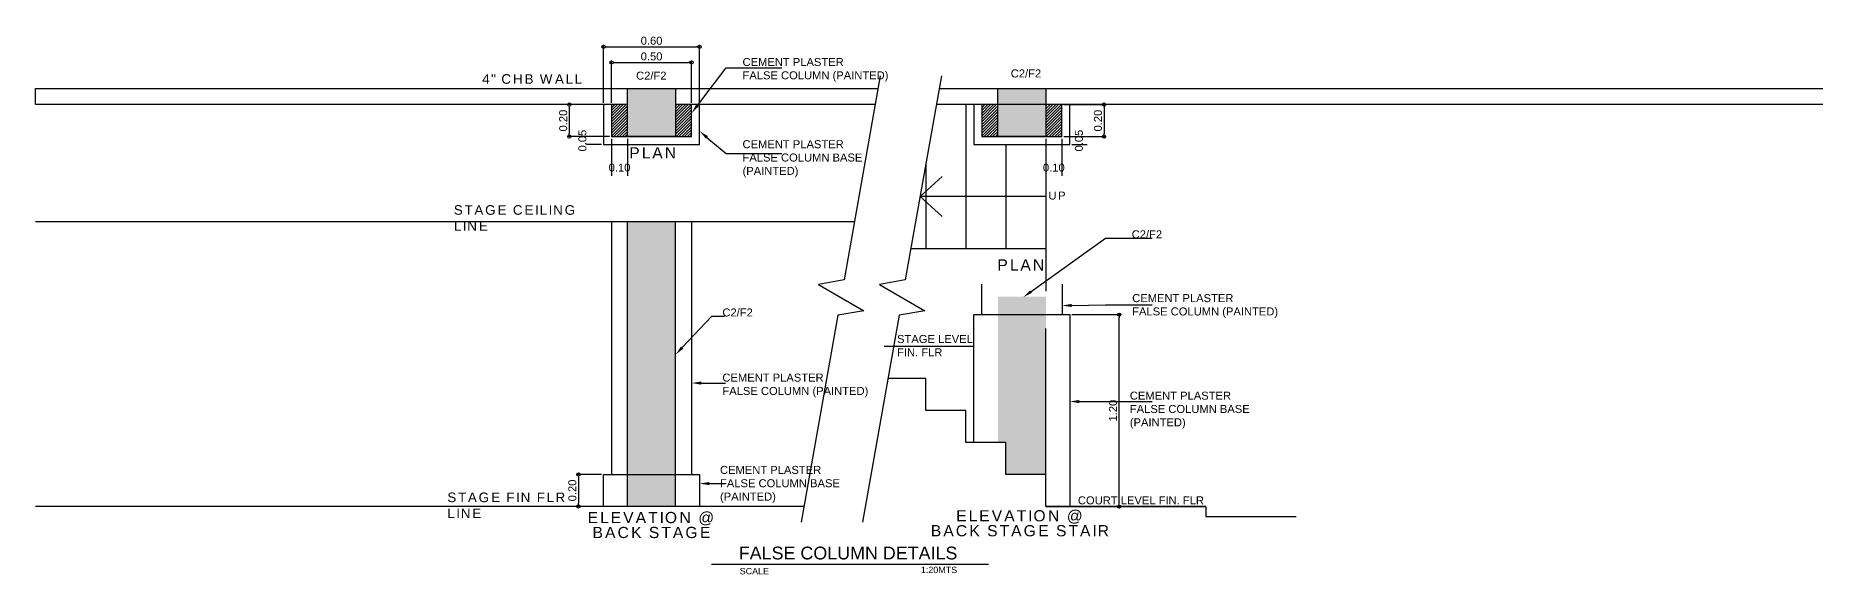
# Model space of a CAD drawing. Header units: inches. Extents: x -1369 to 1198, y -366 to 1398.
# Drawn here: x 2.73 to 13.85, y 72.49 to 75.85 of the extents above; entities that cross this region are included whole.
import ezdxf
from ezdxf import colors
from ezdxf.entities.mleader import LeaderData, LeaderLine
from ezdxf.math import Vec2, Vec3

# ---------------------------------------------------------------- set-up
doc = ezdxf.new("R2010")
doc.units = ezdxf.units.IN
doc.header["$MEASUREMENT"] = 0
doc.linetypes.add('CENTER', pattern=[2, 1.25, -0.25, 0.25, -0.25])
doc.linetypes.add('HIDDEN', pattern=[0.375, 0.25, -0.125])
doc.layers.add('COLM2', color=7, linetype='Continuous')
doc.layers.add('dim', color=8, linetype='Continuous')
doc.styles.get("Standard").update_dxf_attribs({"font": 'arial.ttf'})
doc.dimstyles.new('20', dxfattribs={"dimtxt": 0.05, "dimasz": 0.02, "dimexe": 0.013, "dimexo": 0.0125, "dimgap": 0.0125, "dimtad": 1, "dimzin": 0, "dimdsep": 46, "dimtxsty": 'Standard', "dimblk": 'DOTBLANK', "dimcen": 0.09, "dimclrd": 256, "dimclre": 256, "dimadec": 0, "dimazin": 0, "dimtfac": 1, "dimtix": 1, "dimtofl": 0, "dimtmove": 0, "dimatfit": 3, "dimfxl": 1, "dimtolj": 1, "dimtzin": 0, "dimlwd": -1, "dimlwe": -1, "dimarcsym": 0})

# ---------------------------------------------------------------- blocks, each defined once
blk = doc.blocks.new('_DotBlank')
at = {"color": 0, "linetype": 'ByBlock', "lineweight": -2}
blk.add_line((-0.5, 0), (-1, 0), dxfattribs=at)
blk.add_circle((0, 0), 0.5, dxfattribs=at)
blk = doc.blocks.new('*D278')
at = {"layer": 'Defpoints', "color": 0, "transparency": 16777216}
for p in [(6.83, 75.686), (6.33, 75.423), (6.83, 75.423)]:
    blk.add_point(p, dxfattribs=at)
at = {"layer": 'dim', "transparency": 16777216}
for p, q in [((6.33, 75.435), (6.33, 75.699)), ((6.35, 75.686), (6.81, 75.686)), ((6.83, 75.435), (6.83, 75.699))]:
    blk.add_line(p, q, dxfattribs=at)
at = {"layer": 'dim', "transparency": 16777216, "xscale": 0.02, "yscale": 0.02, "zscale": 0.02, "rotation": 180}
blk.add_blockref('_DotBlank', (6.33, 75.686), dxfattribs=at)
at = {"layer": 'dim', "transparency": 16777216, "xscale": 0.02, "yscale": 0.02, "zscale": 0.02}
blk.add_blockref('_DotBlank', (6.83, 75.686), dxfattribs=at)
at = {"layer": 'dim', "color": 0, "transparency": 16777216, "insert": (6.58, 75.724), "char_height": 0.05, "attachment_point": 5}
blk.add_mtext('\\A1;0.50', dxfattribs=at)
blk = doc.blocks.new('*D279')
at = {"layer": 'Defpoints', "color": 0, "transparency": 16777216}
for p in [(6.88, 75.784), (6.28, 75.423), (6.88, 75.423)]:
    blk.add_point(p, dxfattribs=at)
at = {"layer": 'dim', "transparency": 16777216}
for p, q in [((6.28, 75.435), (6.28, 75.797)), ((6.3, 75.784), (6.86, 75.784)), ((6.88, 75.435), (6.88, 75.797))]:
    blk.add_line(p, q, dxfattribs=at)
at = {"layer": 'dim', "transparency": 16777216, "xscale": 0.02, "yscale": 0.02, "zscale": 0.02, "rotation": 180}
blk.add_blockref('_DotBlank', (6.28, 75.784), dxfattribs=at)
at = {"layer": 'dim', "transparency": 16777216, "xscale": 0.02, "yscale": 0.02, "zscale": 0.02}
blk.add_blockref('_DotBlank', (6.88, 75.784), dxfattribs=at)
at = {"layer": 'dim', "color": 0, "transparency": 16777216, "insert": (6.58, 75.822), "char_height": 0.05, "attachment_point": 5}
blk.add_mtext('\\A1;0.60', dxfattribs=at)
blk = doc.blocks.new('*D340')
at = {"layer": 'Defpoints', "color": 0, "transparency": 16777216}
for p in [(9.194, 74.11), (9.502, 74.11), (9.194, 72.91)]:
    blk.add_point(p, dxfattribs=at)
at = {"layer": 'dim', "transparency": 16777216}
for p, q in [((9.207, 74.11), (9.515, 74.11)), ((9.502, 72.93), (9.502, 74.09)), ((9.207, 72.91), (9.515, 72.91))]:
    blk.add_line(p, q, dxfattribs=at)
at = {"layer": 'dim', "transparency": 16777216, "xscale": 0.02, "yscale": 0.02, "zscale": 0.02}
for p, rotation in [((9.502, 74.11), 90), ((9.502, 72.91), 270)]:
    blk.add_blockref('_DotBlank', p, dxfattribs=dict(at, rotation=rotation))
at = {"layer": 'dim', "color": 0, "transparency": 16777216, "insert": (9.464, 73.51), "char_height": 0.05, "attachment_point": 5, "rotation": 90}
blk.add_mtext('\\A1;1.20', dxfattribs=at)
blk = doc.blocks.new('*D407')
at = {"layer": 'Defpoints', "color": 0, "transparency": 16777216}
for p in [(6.33, 75.423), (6.066, 75.223), (6.33, 75.223)]:
    blk.add_point(p, dxfattribs=at)
at = {"layer": 'dim', "transparency": 16777216}
for p, q in [((6.318, 75.423), (6.053, 75.423)), ((6.066, 75.403), (6.066, 75.243)), ((6.318, 75.223), (6.053, 75.223))]:
    blk.add_line(p, q, dxfattribs=at)
at = {"layer": 'dim', "transparency": 16777216, "xscale": 0.02, "yscale": 0.02, "zscale": 0.02}
for p, rotation in [((6.066, 75.423), 90), ((6.066, 75.223), 270)]:
    blk.add_blockref('_DotBlank', p, dxfattribs=dict(at, rotation=rotation))
at = {"layer": 'dim', "color": 0, "transparency": 16777216, "insert": (6.028, 75.323), "char_height": 0.05, "attachment_point": 5, "rotation": 90}
blk.add_mtext('\\A1;0.20', dxfattribs=at)
blk = doc.blocks.new('*D408')
at = {"layer": 'Defpoints', "color": 0, "transparency": 16777216}
for p in [(6.33, 75.223), (6.43, 75.223), (6.43, 74.991)]:
    blk.add_point(p, dxfattribs=at)
at = {"layer": 'dim', "transparency": 16777216}
for p, q in [((6.33, 75.21), (6.33, 74.978)), ((6.43, 75.21), (6.43, 74.978))]:
    blk.add_line(p, q, dxfattribs=at)
at = {"layer": 'dim', "color": 0, "transparency": 16777216, "insert": (6.38, 75.029), "char_height": 0.05, "attachment_point": 5}
blk.add_mtext('\\A1;0.10', dxfattribs=at)
blk = doc.blocks.new('*D409')
at = {"layer": 'Defpoints', "color": 0, "transparency": 16777216}
for p in [(6.28, 75.223), (6.186, 75.173), (6.28, 75.173)]:
    blk.add_point(p, dxfattribs=at)
at = {"layer": 'dim', "transparency": 16777216}
for p, q in [((6.268, 75.223), (6.173, 75.223)), ((6.268, 75.173), (6.173, 75.173))]:
    blk.add_line(p, q, dxfattribs=at)
at = {"layer": 'dim', "color": 0, "transparency": 16777216, "insert": (6.148, 75.198), "char_height": 0.05, "attachment_point": 5, "rotation": 90}
blk.add_mtext('\\A1;0.05', dxfattribs=at)
blk = doc.blocks.new('*D410')
at = {"layer": 'Defpoints', "color": 0, "transparency": 16777216}
for p in [(9.044, 75.223), (9.144, 75.223), (9.144, 74.991)]:
    blk.add_point(p, dxfattribs=at)
at = {"layer": 'dim', "transparency": 16777216}
for p, q in [((9.044, 75.21), (9.044, 74.978)), ((9.144, 75.21), (9.144, 74.978))]:
    blk.add_line(p, q, dxfattribs=at)
at = {"layer": 'dim', "color": 0, "transparency": 16777216, "insert": (9.094, 75.029), "char_height": 0.05, "attachment_point": 5}
blk.add_mtext('\\A1;0.10', dxfattribs=at)
blk = doc.blocks.new('*D411')
at = {"layer": 'Defpoints', "color": 0, "transparency": 16777216}
for p in [(9.144, 75.423), (9.144, 75.223), (9.408, 75.223)]:
    blk.add_point(p, dxfattribs=at)
at = {"layer": 'dim', "transparency": 16777216}
for p, q in [((9.157, 75.423), (9.421, 75.423)), ((9.408, 75.403), (9.408, 75.243)), ((9.157, 75.223), (9.421, 75.223))]:
    blk.add_line(p, q, dxfattribs=at)
at = {"layer": 'dim', "transparency": 16777216, "xscale": 0.02, "yscale": 0.02, "zscale": 0.02}
for p, rotation in [((9.408, 75.423), 90), ((9.408, 75.223), 270)]:
    blk.add_blockref('_DotBlank', p, dxfattribs=dict(at, rotation=rotation))
at = {"layer": 'dim', "color": 0, "transparency": 16777216, "insert": (9.37, 75.323), "char_height": 0.05, "attachment_point": 5, "rotation": 90}
blk.add_mtext('\\A1;0.20', dxfattribs=at)
blk = doc.blocks.new('*D412')
at = {"layer": 'Defpoints', "color": 0, "transparency": 16777216}
for p in [(9.194, 75.223), (9.194, 75.173), (9.289, 75.173)]:
    blk.add_point(p, dxfattribs=at)
at = {"layer": 'dim', "transparency": 16777216}
for p, q in [((9.207, 75.223), (9.302, 75.223)), ((9.207, 75.173), (9.302, 75.173))]:
    blk.add_line(p, q, dxfattribs=at)
at = {"layer": 'dim', "color": 0, "transparency": 16777216, "insert": (9.251, 75.198), "char_height": 0.05, "attachment_point": 5, "rotation": 90}
blk.add_mtext('\\A1;0.05', dxfattribs=at)
blk = doc.blocks.new('*D413')
at = {"layer": 'Defpoints', "color": 0, "transparency": 16777216}
for p in [(6.28, 73.111), (6.123, 72.911), (6.28, 72.911)]:
    blk.add_point(p, dxfattribs=at)
at = {"layer": 'dim', "transparency": 16777216}
for p, q in [((6.268, 73.111), (6.11, 73.111)), ((6.123, 73.091), (6.123, 72.931)), ((6.268, 72.911), (6.11, 72.911))]:
    blk.add_line(p, q, dxfattribs=at)
at = {"layer": 'dim', "transparency": 16777216, "xscale": 0.02, "yscale": 0.02, "zscale": 0.02}
for p, rotation in [((6.123, 73.111), 90), ((6.123, 72.911), 270)]:
    blk.add_blockref('_DotBlank', p, dxfattribs=dict(at, rotation=rotation))
at = {"layer": 'dim', "color": 0, "transparency": 16777216, "insert": (6.085, 73.011), "char_height": 0.05, "attachment_point": 5, "rotation": 90}
blk.add_mtext('\\A1;0.20', dxfattribs=at)

msp = doc.modelspace()

# ---------------------------------------------------------------- hatches: boundary and pattern name
h = msp.add_hatch()
h.set_pattern_fill('ANSI31', color=3, scale=0.1)
h.set_pattern_definition([(45, (0, -0.1), (-0.0088388348, 0.0088388348), [])])
h.paths.add_polyline_path([(6.8303, 75.4226), (6.7303, 75.4226), (6.7303, 75.2226), (6.8303, 75.2226)])
h.paths.add_polyline_path([(6.4303, 75.4226), (6.3303, 75.4226), (6.3303, 75.2226), (6.4303, 75.2226)])
h = msp.add_hatch()
h.set_pattern_fill('ANSI31', color=3, scale=0.1)
h.set_pattern_definition([(45, (2.313821, -0.1), (-0.0088388348, 0.0088388348), [])])
h.paths.add_polyline_path([(9.1441, 75.4226), (9.0441, 75.4226), (9.0441, 75.2226), (9.1441, 75.2226)])
h.paths.add_polyline_path([(8.7441, 75.4226), (8.6441, 75.4226), (8.6441, 75.2226), (8.7441, 75.2226)])
at = {"layer": 'COLM2'}
h = msp.add_hatch(color=3, dxfattribs=at)
h.dxf.hatch_style = 1
h.paths.add_polyline_path([(6.4303, 75.2226), (6.4303, 75.5226), (6.7303, 75.5226), (6.7303, 75.2226)])
h = msp.add_hatch(color=3, dxfattribs=at)
h.dxf.hatch_style = 1
h.paths.add_polyline_path([(8.7441, 75.2226), (8.7441, 75.5226), (9.0441, 75.5226), (9.0441, 75.2226)])
h = msp.add_hatch(color=3, dxfattribs=at)
h.dxf.hatch_style = 1
h.paths.add_polyline_path([(6.4303, 72.91), (6.4303, 74.6905), (6.7303, 74.6905), (6.7303, 72.91)])
h = msp.add_hatch(color=3, dxfattribs=at)
h.dxf.hatch_style = 1
h.paths.add_polyline_path([(8.7949, 73.11), (9.0441, 73.11), (9.0441, 74.2226), (8.7441, 74.2226), (8.7441, 73.31), (8.7949, 73.31)])

# ---------------------------------------------------------------- linework, layer by layer
at = {"color": 8}
msp.add_line((9.0449, 74.8476), (8.2586, 74.8476), dxfattribs=at)
at = {"color": 1}
msp.add_line((6.955, 72.5502), (8.6867, 72.5502), dxfattribs=at)
at = {"color": 8, "linetype": 'Continuous'}
for points in [[(8.0094, 75.6022), (7.7836, 74.3266), (7.6224, 74.2983), (7.9058, 74.1344), (7.7446, 74.1061), (7.5158, 72.8137)], [(8.3915, 75.6022), (8.1657, 74.3266), (8.0045, 74.2983), (8.288, 74.1344), (8.1267, 74.1061), (7.898, 72.8137)]]:
    msp.add_lwpolyline(points, dxfattribs=at)
for points in [[(2.7303, 75.5226), (7.9953, 75.5226)], [(6.4303, 75.4226), (2.7303, 75.4226), (2.7303, 75.5226)], [(6.3303, 75.4226), (6.3303, 75.4226), (6.3303, 75.4226), (6.3303, 75.4226), (6.3303, 75.2226), (6.8303, 75.2226), (6.8303, 75.2226), (6.8303, 75.4226)], [(7.9776, 75.4226), (6.7303, 75.4226)], [(14.1514, 75.4226), (8.3597, 75.4226)], [(8.3774, 75.5226), (14.1514, 75.5226)], [(8.6441, 75.4226), (8.6441, 75.4226), (8.6441, 75.4226), (8.6441, 75.4226), (8.6441, 75.2226), (9.1441, 75.2226), (9.1441, 75.2226), (9.1441, 75.4226)], [(8.396, 74.9726), (8.2586, 74.8476), (8.396, 74.7226)], [(7.848, 74.6905), (2.7303, 74.6905)], [(6.3303, 74.6905), (6.3303, 73.11)], [(6.8303, 74.6905), (6.8303, 73.11)], [(8.6426, 74.2997), (8.6426, 74.1106)], [(9.1455, 74.2997), (9.1455, 74.1106)], [(8.5941, 73.31), (8.5941, 74.1105), (9.1941, 74.1105), (9.1941, 72.91)], [(9.0449, 72.91), (9.0449, 73.11), (8.7949, 73.11), (8.7949, 73.31), (8.5449, 73.31), (8.5449, 73.51), (8.2949, 73.51), (8.2949, 73.71), (8.0566, 73.71)], [(6.2803, 72.9109), (6.2803, 73.1109), (6.8803, 73.11), (6.8803, 72.91)], [(7.5329, 72.91), (2.7303, 72.91)], [(9.0441, 72.91), (10.0441, 72.91), (10.0441, 72.8475), (10.6077, 72.8475)], [(10.0441, 72.91), (9.0449, 72.91)]]:
    msp.add_lwpolyline(points)
at = {"color": 1}
for points in [[(6.2803, 75.4226), (6.2803, 75.1726), (6.8803, 75.1726), (6.8803, 75.4226)], [(8.5449, 75.4226), (8.5449, 74.5226)], [(8.5941, 75.4226), (8.5941, 75.1726), (9.1941, 75.1726), (9.1941, 75.4226)], [(8.7949, 75.1726), (8.7949, 74.5226)], [(9.0449, 75.1726), (9.0449, 74.5226)], [(8.2949, 75.0563), (8.2949, 74.5226)], [(8.2004, 74.5226), (9.0449, 74.5226)], [(9.0449, 74.5226), (9.0449, 74.2576)]]:
    msp.add_lwpolyline(points, dxfattribs=at)
at = {"color": 3, "linetype": 'HIDDEN', "ltscale": 8}
for points in [[(6.4303, 72.91), (6.4303, 74.6905)], [(6.7303, 72.91), (6.7303, 74.6905)], [(9.0441, 72.91), (9.0441, 74.0226)]]:
    msp.add_lwpolyline(points, dxfattribs=at)
at = {"color": 3, "linetype": 'CENTER', "ltscale": 3}
msp.add_lwpolyline([(8.5941, 73.9105), (8.5941, 73.9105), (8.0332, 73.9105)], dxfattribs=at)
at = {"layer": 'COLM2'}
for points in [[(6.4303, 75.2226), (6.4303, 75.5226), (6.7303, 75.5226), (6.7303, 75.2226)], [(8.7441, 75.2226), (8.7441, 75.5226), (9.0441, 75.5226), (9.0441, 75.2226)]]:
    msp.add_lwpolyline(points, close=True, dxfattribs=at)

# ---------------------------------------------------------------- texts
at = {"attachment_point": 1}
for s, insert, char_height, width in [('\\pxql;{\\C7;CEMENT PLASTER\\PFALSE COLUMN (PAINTED)}', (7.1484, 75.7143), 0.05, 1.564973), ('\\pxql;{\\C7;C2/F2}', (8.8248, 75.6428), 0.05, 1.564973), ('\\pxql;{\\T1.2;\\C7;4" CHB WALL}', (5.5214, 75.6131), 0.06, 1.197593), ('\\pxql;{\\C7;C2/F2}', (6.4832, 75.629), 0.05, 1.564973), ('\\pxql;{\\C7;CEMENT PLASTER\\PFALSE COLUMN BASE\\P(PAINTED)}', (7.1484, 75.2005), 0.05, 1.564973), ('\\pxql;{\\T1.2;\\C7;PLAN}', (6.4408, 75.1562), 0.07, 0.342869), ('\\pxql;{\\T1.2;\\C7;UP}', (9.0603, 74.8792), 0.05, 1.564973), ('\\pxql;{\\T1.2;\\C7;STAGE CEILING \\PLINE}', (5.3442, 74.7943), 0.06, 1.564973), ('\\pxql;{\\C7;C2/F2}', (9.5807, 74.637), 0.05, 1.564973), ('\\pxql;{\\T1.2;\\C7;PLAN}', (8.7413, 74.4559), 0.07, 0.342869), ('\\pxql;{\\C7;CEMENT PLASTER\\PFALSE COLUMN (PAINTED)}', (9.5838, 74.2383), 0.05, 1.564973), ('\\pxql;{\\C7;C2/F2}', (7.0227, 74.1487), 0.05, 1.564973), ('\\pxql;{\\C7;STAGE LEVEL \\PFIN. FLR }', (8.1143, 73.9829), 0.05, 0.51475), ('\\pxql;{\\C7;CEMENT PLASTER\\PFALSE COLUMN (PAINTED)}', (7.0227, 73.7414), 0.05, 1.564973), ('\\pxql;{\\C7;CEMENT PLASTER\\PFALSE COLUMN BASE\\P(PAINTED)}', (9.569, 73.6287), 0.05, 1.564973), ('\\pxql;{\\C7;CEMENT PLASTER\\PFALSE COLUMN BASE\\P(PAINTED)}', (7.0078, 73.1644), 0.05, 1.564973), ('\\pxql;{\\T1.2;\\C7;STAGE FIN FLR \\PLINE}', (5.3036, 72.9979), 0.06, 1.564973), ('\\pxql;{\\C7;COURT LEVEL FIN. FLR }', (9.2446, 72.9741), 0.05, 1.564973), ('FALSE COLUMN DETAILS', (7.1251, 72.6598), 0.08, 1.824924)]:
    msp.add_mtext(s, dxfattribs=dict(at, insert=insert, char_height=char_height, width=width))
at = {"char_height": 0.07, "attachment_point": 1, "line_spacing_factor": 0.8}
for s, insert, width in [('\\pxqc;{\\T1.2;\\C7;ELEVATION @ BACK STAGE}', (6.1158, 72.8767), 0.940022), ('\\pxqc;{\\T1.2;\\C7;ELEVATION @ \\PBACK STAGE STAIR}', (8.187, 72.8877), 1.404161)]:
    msp.add_mtext(s, dxfattribs=dict(at, insert=insert, width=width))
at = {"color": 7, "char_height": 0.04, "attachment_point": 1}
for s, insert, width in [('SCALE', (7.1308, 72.5267), 0.530119), ('1:20MTS', (8.2632, 72.5344), 0.263977)]:
    msp.add_mtext(s, dxfattribs=dict(at, insert=insert, width=width))

# ---------------------------------------------------------------- dimensions: what is measured, and where the dimension line sits
at = {"layer": 'dim', "color": 0}
for base, p1, p2, picture, middle in [((6.8803, 75.7835), (6.2803, 75.4226), (6.8803, 75.4226), '*D279', (6.5803, 75.8216)), ((6.8303, 75.6863), (6.3303, 75.4226), (6.8303, 75.4226), '*D278', (6.5803, 75.7243)), ((6.4303, 74.9914), (6.3303, 75.2226), (6.4303, 75.2226), '*D408', (6.3803, 75.0294)), ((9.1441, 74.9914), (9.0441, 75.2226), (9.1441, 75.2226), '*D410', (9.0941, 75.0294))]:
    dim = msp.add_linear_dim(base=base, p1=p1, p2=p2, dimstyle='20', dxfattribs=at)
    dim.commit()
    dim.dimension.update_dxf_attribs({"geometry": picture, "text_midpoint": middle})
for base, p1, p2, picture, middle in [((6.0665, 75.2226), (6.3303, 75.4226), (6.3303, 75.2226), '*D407', (6.0284, 75.3226)), ((9.4079, 75.2226), (9.1441, 75.4226), (9.1441, 75.2226), '*D411', (9.3699, 75.3226)), ((6.1856, 75.1726), (6.2803, 75.2226), (6.2803, 75.1726), '*D409', (6.1476, 75.1976)), ((9.2887, 75.1726), (9.1941, 75.2226), (9.1941, 75.1726), '*D412', (9.2507, 75.1976)), ((9.5021, 74.1105), (9.1941, 72.91), (9.1941, 74.1105), '*D340', (9.4641, 73.5103)), ((6.1231, 72.9109), (6.2803, 73.1109), (6.2803, 72.9109), '*D413', (6.085, 73.0109))]:
    dim = msp.add_linear_dim(base=base, p1=p1, p2=p2, angle=90, dimstyle='20', dxfattribs=at)
    dim.commit()
    dim.dimension.update_dxf_attribs({"geometry": picture, "text_midpoint": middle})

# ---------------------------------------------------------------- leaders
at = {"color": 8}
ml = msp.add_multileader_mtext('Standard', dxfattribs=at)
ml.set_content('', color=8)
ml.set_leader_properties()
ml.build(insert=Vec2(0, 0))
ml.multileader.update_dxf_attribs({"dogleg_length": 0.36, "arrow_head_size": 0.06})
ctx = ml.context
ctx.base_point, ctx.char_height, ctx.arrow_head_size, ctx.landing_gap_size, ctx.plane_origin = Vec3(7.394, 75.652), 0.06, 0.06, 0.09, Vec3(6.7303, 75.652)
notes = []
notes.append((ctx, [(0, (1, 1, 0), (7.0457, 75.652), (1, 0), 0.3484, [(0, [(6.8303, 75.3702)], 0, [])])]))
ctx.mtext.insert, ctx.mtext.flow_direction = Vec3(7.484, 75.682), 5
ml = msp.add_multileader_mtext('Standard', dxfattribs=at)
ml.set_content('', color=8)
ml.set_leader_properties()
ml.build(insert=Vec2(0, 0))
ml.multileader.update_dxf_attribs({"dogleg_length": 0.36, "arrow_head_size": 0.06})
ctx = ml.context
ctx.base_point, ctx.char_height, ctx.arrow_head_size, ctx.landing_gap_size, ctx.plane_origin = Vec3(7.394, 75.1181), 0.06, 0.06, 0.09, Vec3(6.7303, 75.1181)
notes.append((ctx, [(0, (1, 1, 0), (7.0457, 75.1181), (1, 0), 0.3484, [(0, [(6.8803, 75.2564)], 0, [])])]))
ctx.mtext.insert, ctx.mtext.flow_direction = Vec3(7.484, 75.1481), 5
ml = msp.add_multileader_mtext('Standard', dxfattribs=at)
ml.set_content('', color=8)
ml.set_leader_properties()
ml.build(insert=Vec2(0, 0))
ml.multileader.update_dxf_attribs({"dogleg_length": 0.36, "arrow_head_size": 0.06})
ctx = ml.context
ctx.base_point, ctx.char_height, ctx.arrow_head_size, ctx.landing_gap_size, ctx.plane_origin = Vec3(9.7079, 74.5885), 0.06, 0.06, 0.09, Vec3(9.0441, 74.5885)
notes.append((ctx, [(0, (1, 1, 0), (9.4166, 74.5885), (1, 0), 0.2913, [(0, [(8.9027, 74.2188)], 0, [])])]))
ctx.mtext.insert, ctx.mtext.flow_direction = Vec3(9.7979, 74.6185), 5
ml = msp.add_multileader_mtext('Standard', dxfattribs=at)
ml.set_content('', color=8)
ml.set_leader_properties()
ml.build(insert=Vec2(0, 0))
ml.multileader.update_dxf_attribs({"dogleg_length": 0.36, "arrow_head_size": 0.06})
ctx = ml.context
ctx.base_point, ctx.char_height, ctx.arrow_head_size, ctx.landing_gap_size, ctx.plane_origin = Vec3(9.7079, 74.1707), 0.06, 0.06, 0.09, Vec3(9.0441, 74.1707)
notes.append((ctx, [(0, (1, 1, 0), (9.4166, 74.1707), (1, 0), 0.2913, [(0, [(9.1455, 74.1666)], 0, [])])]))
ctx.mtext.insert, ctx.mtext.flow_direction = Vec3(9.7979, 74.2007), 5
ml = msp.add_multileader_mtext('Standard', dxfattribs=at)
ml.set_content('', color=8)
ml.set_leader_properties()
ml.build(insert=Vec2(0, 0))
ml.multileader.update_dxf_attribs({"dogleg_length": 0.36, "arrow_head_size": 0.06})
ctx = ml.context
ctx.base_point, ctx.char_height, ctx.arrow_head_size, ctx.landing_gap_size, ctx.plane_origin = Vec3(7.0357, 74.1002), 0.06, 0.06, 0.09, Vec3(6.7303, 74.1002)
notes.append((ctx, [(0, (1, 1, 0), (6.9565, 74.1002), (1, 0), 0.0792, [(0, [(6.7303, 73.8605)], 0, [])])]))
ctx.mtext.insert, ctx.mtext.flow_direction = Vec3(7.1257, 74.1302), 5
ml = msp.add_multileader_mtext('Standard', dxfattribs=at)
ml.set_content('', color=8)
ml.set_leader_properties()
ml.build(insert=Vec2(0, 0))
ml.multileader.update_dxf_attribs({"dogleg_length": 0.36, "arrow_head_size": 0.06})
ctx = ml.context
ctx.base_point, ctx.char_height, ctx.arrow_head_size, ctx.landing_gap_size, ctx.plane_origin = Vec3(7.0413, 73.6824), 0.06, 0.06, 0.09, Vec3(6.7053, 73.6824)
notes.append((ctx, [(0, (1, 1, 0), (6.9621, 73.6824), (1, 0), 0.0792, [(0, [(6.8303, 73.6824)], 0, [])])]))
ctx.mtext.insert, ctx.mtext.flow_direction = Vec3(7.1313, 73.7124), 5
ml = msp.add_multileader_mtext('Standard', dxfattribs=at)
ml.set_content('', color=8)
ml.set_leader_properties()
ml.build(insert=Vec2(0, 0))
ml.multileader.update_dxf_attribs({"dogleg_length": 0.36, "arrow_head_size": 0.06})
ctx = ml.context
ctx.base_point, ctx.char_height, ctx.arrow_head_size, ctx.landing_gap_size, ctx.plane_origin = Vec3(9.7079, 73.5668), 0.06, 0.06, 0.09, Vec3(9.0441, 73.5668)
notes.append((ctx, [(0, (1, 1, 0), (9.4166, 73.5668), (1, 0), 0.2913, [(0, [(9.1941, 73.5668)], 0, [])])]))
ctx.mtext.insert, ctx.mtext.flow_direction = Vec3(9.7979, 73.5968), 5
ml = msp.add_multileader_mtext('Standard', dxfattribs=at)
ml.set_content('', color=8)
ml.set_leader_properties()
ml.build(insert=Vec2(0, 0))
ml.multileader.update_dxf_attribs({"dogleg_length": 0.36, "arrow_head_size": 0.06})
ctx = ml.context
ctx.base_point, ctx.char_height, ctx.arrow_head_size, ctx.landing_gap_size, ctx.plane_origin = Vec3(7.0426, 73.0539), 0.06, 0.06, 0.09, Vec3(6.7053, 73.0539)
notes.append((ctx, [(0, (1, 1, 0), (7.0227, 73.0539), (1, 0), 0.0199, [(0, [(6.8803, 73.0539)], 0, [])])]))
ctx.mtext.insert, ctx.mtext.flow_direction = Vec3(7.1326, 73.0839), 5
for ctx, leaders in notes:
    for number, flags, end, landing, length, lines in leaders:
        leader = LeaderData()
        leader.index, (leader.has_last_leader_line, leader.has_dogleg_vector, leader.attachment_direction) = number, flags
        leader.last_leader_point, leader.dogleg_vector, leader.dogleg_length = Vec3(end), Vec3(landing), length
        for number, points, colour, breaks in lines:
            line = LeaderLine()
            line.index, line.vertices, line.color, line.breaks = number, Vec3.list(points), colors.encode_raw_color(colour), breaks
            leader.lines.append(line)
        ctx.leaders.append(leader)

doc.saveas('drawing.dxf')
